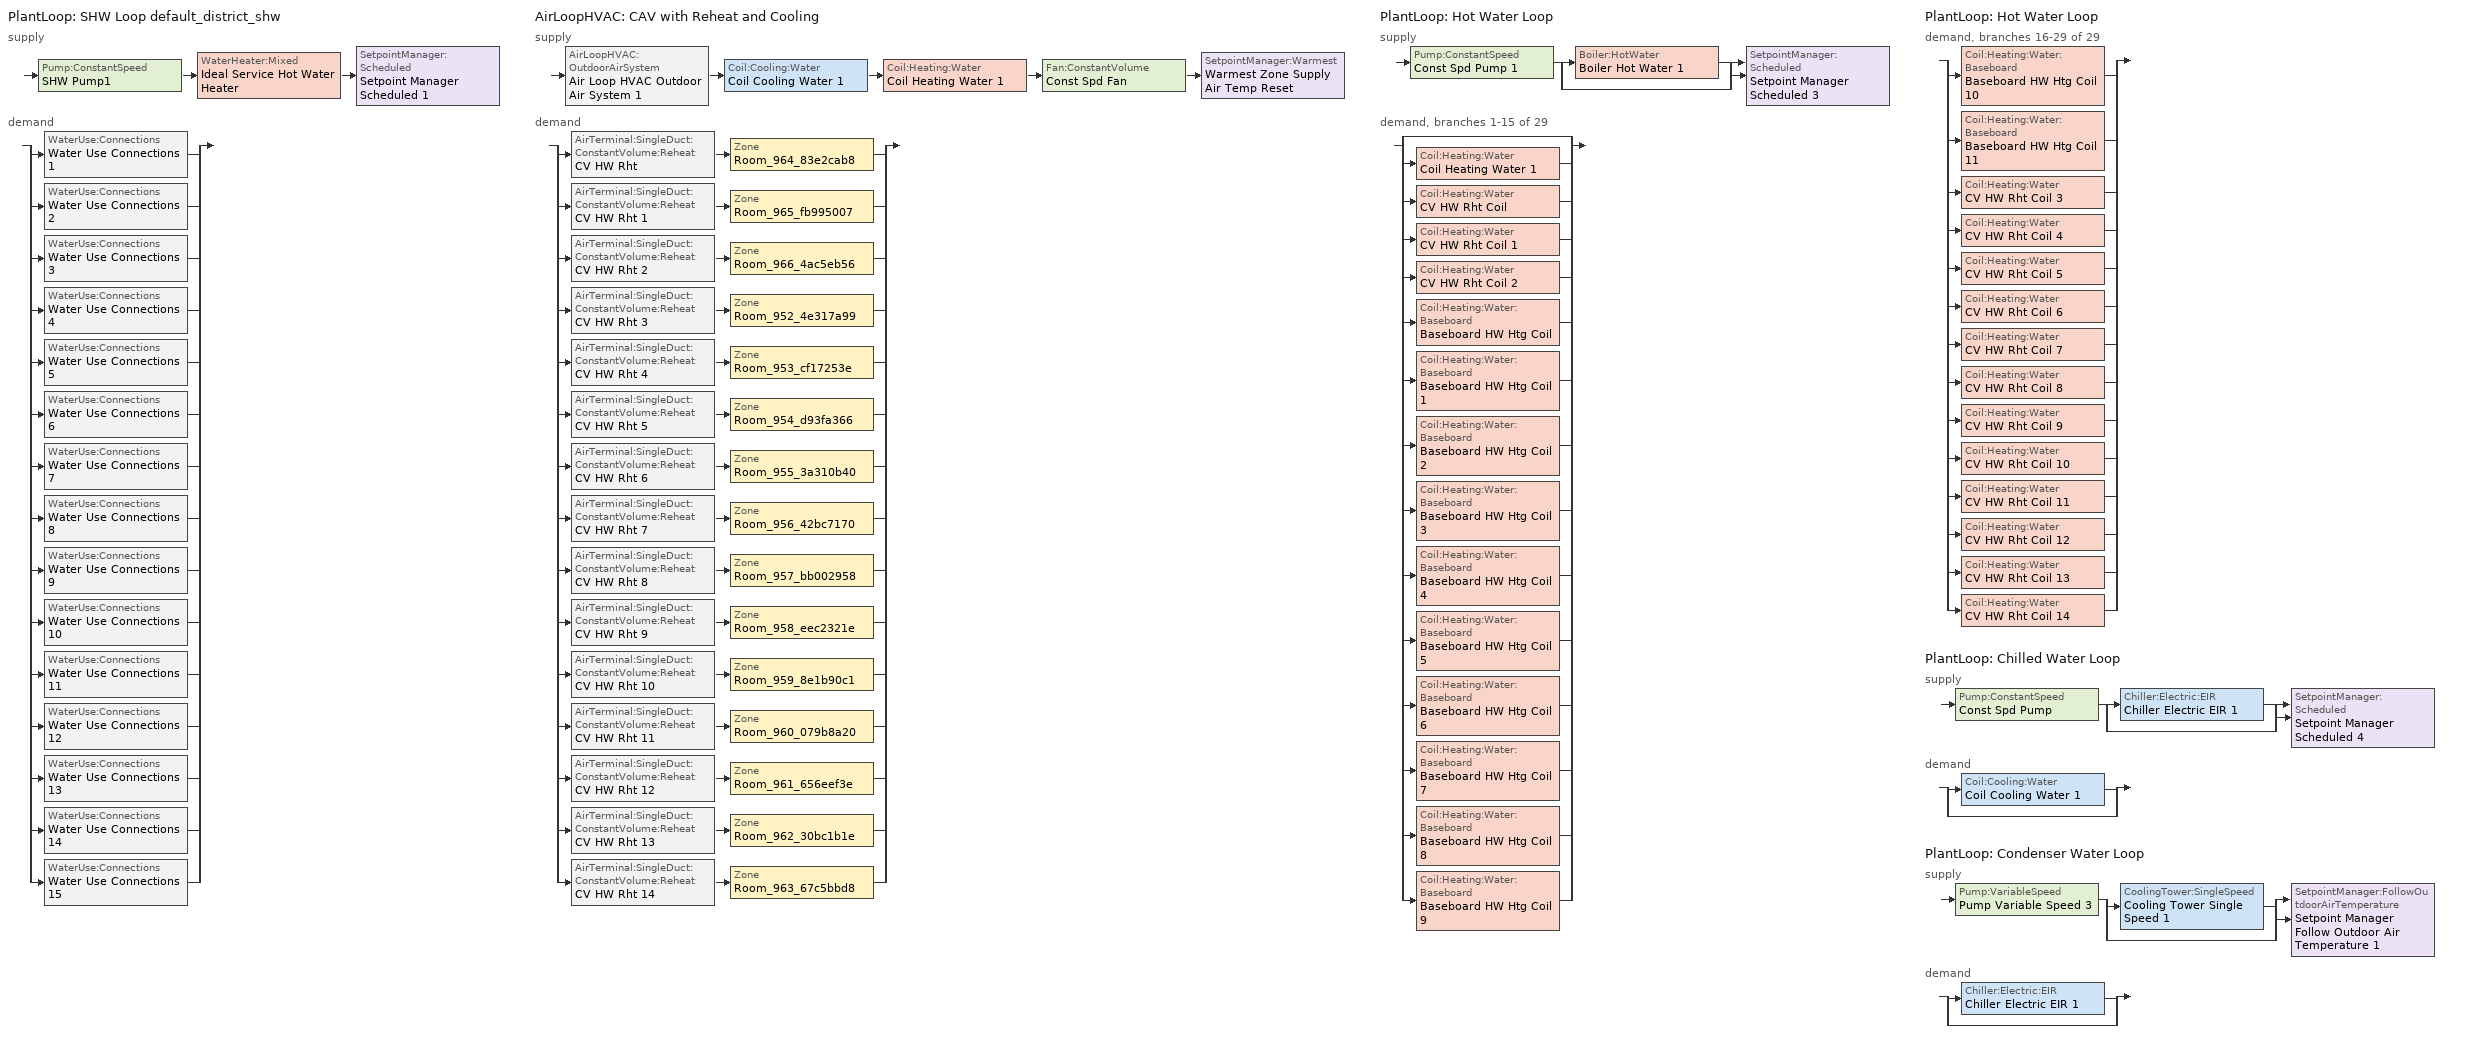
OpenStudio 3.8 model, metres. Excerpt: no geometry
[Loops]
PlantLoop 'SHW Loop default_district_shw'
 supply: Pump:ConstantSpeed 'SHW Pump1' > WaterHeater:Mixed 'Ideal Service Hot Water Heater' > SetpointManager:Scheduled 'Setpoint Manager Scheduled 1'
 demand: split
  | WaterUse:Connections 'Water Use Connections 1'
  | WaterUse:Connections 'Water Use Connections 2'
  | WaterUse:Connections 'Water Use Connections 3'
  | WaterUse:Connections 'Water Use Connections 4'
  | WaterUse:Connections 'Water Use Connections 5'
  | WaterUse:Connections 'Water Use Connections 6'
  | WaterUse:Connections 'Water Use Connections 7'
  | WaterUse:Connections 'Water Use Connections 8'
  | WaterUse:Connections 'Water Use Connections 9'
  | WaterUse:Connections 'Water Use Connections 10'
  | WaterUse:Connections 'Water Use Connections 11'
  | WaterUse:Connections 'Water Use Connections 12'
  | WaterUse:Connections 'Water Use Connections 13'
  | WaterUse:Connections 'Water Use Connections 14'
  | WaterUse:Connections 'Water Use Connections 15'
AirLoopHVAC 'CAV with Reheat and Cooling'
 supply: AirLoopHVAC:OutdoorAirSystem 'Air Loop HVAC Outdoor Air System 1' > Coil:Cooling:Water 'Coil Cooling Water 1' > Coil:Heating:Water 'Coil Heating Water 1' > Fan:ConstantVolume 'Const Spd Fan' > SetpointManager:Warmest 'Warmest Zone Supply Air Temp Reset'
 demand: split
  | AirTerminal:SingleDuct:ConstantVolume:Reheat 'CV HW Rht' > Zone 'Room_964_83e2cab8'
  | AirTerminal:SingleDuct:ConstantVolume:Reheat 'CV HW Rht 1' > Zone 'Room_965_fb995007'
  | AirTerminal:SingleDuct:ConstantVolume:Reheat 'CV HW Rht 2' > Zone 'Room_966_4ac5eb56'
  | AirTerminal:SingleDuct:ConstantVolume:Reheat 'CV HW Rht 3' > Zone 'Room_952_4e317a99'
  | AirTerminal:SingleDuct:ConstantVolume:Reheat 'CV HW Rht 4' > Zone 'Room_953_cf17253e'
  | AirTerminal:SingleDuct:ConstantVolume:Reheat 'CV HW Rht 5' > Zone 'Room_954_d93fa366'
  | AirTerminal:SingleDuct:ConstantVolume:Reheat 'CV HW Rht 6' > Zone 'Room_955_3a310b40'
  | AirTerminal:SingleDuct:ConstantVolume:Reheat 'CV HW Rht 7' > Zone 'Room_956_42bc7170'
  | AirTerminal:SingleDuct:ConstantVolume:Reheat 'CV HW Rht 8' > Zone 'Room_957_bb002958'
  | AirTerminal:SingleDuct:ConstantVolume:Reheat 'CV HW Rht 9' > Zone 'Room_958_eec2321e'
  | AirTerminal:SingleDuct:ConstantVolume:Reheat 'CV HW Rht 10' > Zone 'Room_959_8e1b90c1'
  | AirTerminal:SingleDuct:ConstantVolume:Reheat 'CV HW Rht 11' > Zone 'Room_960_079b8a20'
  | AirTerminal:SingleDuct:ConstantVolume:Reheat 'CV HW Rht 12' > Zone 'Room_961_656eef3e'
  | AirTerminal:SingleDuct:ConstantVolume:Reheat 'CV HW Rht 13' > Zone 'Room_962_30bc1b1e'
  | AirTerminal:SingleDuct:ConstantVolume:Reheat 'CV HW Rht 14' > Zone 'Room_963_67c5bbd8'
PlantLoop 'Hot Water Loop'
 supply: Pump:ConstantSpeed 'Const Spd Pump 1' > split
  | Boiler:HotWater 'Boiler Hot Water 1'
  | bypass
  join > SetpointManager:Scheduled 'Setpoint Manager Scheduled 3'
 demand, branches 1-15 of 29: split
  | bypass
  | Coil:Heating:Water 'Coil Heating Water 1'
  | Coil:Heating:Water 'CV HW Rht Coil'
  | Coil:Heating:Water 'CV HW Rht Coil 1'
  | Coil:Heating:Water 'CV HW Rht Coil 2'
  | Coil:Heating:Water:Baseboard 'Baseboard HW Htg Coil'
  | Coil:Heating:Water:Baseboard 'Baseboard HW Htg Coil 1'
  | Coil:Heating:Water:Baseboard 'Baseboard HW Htg Coil 2'
  | Coil:Heating:Water:Baseboard 'Baseboard HW Htg Coil 3'
  | Coil:Heating:Water:Baseboard 'Baseboard HW Htg Coil 4'
  | Coil:Heating:Water:Baseboard 'Baseboard HW Htg Coil 5'
  | Coil:Heating:Water:Baseboard 'Baseboard HW Htg Coil 6'
  | Coil:Heating:Water:Baseboard 'Baseboard HW Htg Coil 7'
  | Coil:Heating:Water:Baseboard 'Baseboard HW Htg Coil 8'
  | Coil:Heating:Water:Baseboard 'Baseboard HW Htg Coil 9'
PlantLoop 'Hot Water Loop'
 demand, branches 16-29 of 29: split
  | Coil:Heating:Water:Baseboard 'Baseboard HW Htg Coil 10'
  | Coil:Heating:Water:Baseboard 'Baseboard HW Htg Coil 11'
  | Coil:Heating:Water 'CV HW Rht Coil 3'
  | Coil:Heating:Water 'CV HW Rht Coil 4'
  | Coil:Heating:Water 'CV HW Rht Coil 5'
  | Coil:Heating:Water 'CV HW Rht Coil 6'
  | Coil:Heating:Water 'CV HW Rht Coil 7'
  | Coil:Heating:Water 'CV HW Rht Coil 8'
  | Coil:Heating:Water 'CV HW Rht Coil 9'
  | Coil:Heating:Water 'CV HW Rht Coil 10'
  | Coil:Heating:Water 'CV HW Rht Coil 11'
  | Coil:Heating:Water 'CV HW Rht Coil 12'
  | Coil:Heating:Water 'CV HW Rht Coil 13'
  | Coil:Heating:Water 'CV HW Rht Coil 14'
PlantLoop 'Chilled Water Loop'
 supply: Pump:ConstantSpeed 'Const Spd Pump' > split
  | Chiller:Electric:EIR 'Chiller Electric EIR 1'
  | bypass
  join > SetpointManager:Scheduled 'Setpoint Manager Scheduled 4'
 demand: split
  | Coil:Cooling:Water 'Coil Cooling Water 1'
  | bypass
PlantLoop 'Condenser Water Loop'
 supply: Pump:VariableSpeed 'Pump Variable Speed 3' > split
  | CoolingTower:SingleSpeed 'Cooling Tower Single Speed 1'
  | bypass
  join > SetpointManager:FollowOutdoorAirTemperature 'Setpoint Manager Follow Outdoor Air Temperature 1'
 demand: split
  | Chiller:Electric:EIR 'Chiller Electric EIR 1'
  | bypass
[Sizing:Zone] Zone Cooling Design Supply Air Temperature Input Method=SupplyAirTemperature; Zone Cooling Design Supply Air Temperature {C}=14; Zone Cooling Design Supply Air Temperature Difference {deltaC}=11.11; Zone Heating Design Supply Air Temperature Input Method=SupplyAirTemperature; Zone Heating Design Supply Air Temperature {C}=40; Zone Heating Design Supply Air Temperature Difference {deltaC}=11.11; Zone Cooling Design Supply Air Humidity Ratio {kg-H2O/kg-air}=0.0085; Zone Heating Design Supply Air Humidity Ratio {kg-H2O/kg-air}=0.008; Cooling Design Air Flow Method=DesignDay; Heating Design Air Flow Method=DesignDay; Account for Dedicated Outdoor Air System=No; Dedicated Outdoor Air System Control Strategy=NeutralSupplyAir; Dedicated Outdoor Air Low Setpoint Temperature for Design {C}=autosize; Dedicated Outdoor Air High Setpoint Temperature for Design {C}=autosize; Zone Load Sizing Method=Sensible Load Only No Latent Load; Zone Latent Cooling Design Supply Air Humidity Ratio Input Method=HumidityRatioDifference; Zone Cooling Design Supply Air Humidity Ratio Difference {kgWater/kgDryAir}=0.005; Zone Latent Heating Design Supply Air Humidity Ratio Input Method=HumidityRatioDifference; Zone Humidification Design Supply Air Humidity Ratio Difference {kgWater/kgDryAir}=0.005
Room_952_4e317a99; Room_953_cf17253e; Room_954_d93fa366; Room_955_3a310b40; Room_956_42bc7170; Room_957_bb002958; Room_958_eec2321e; Room_959_8e1b90c1; Room_960_079b8a20; Room_961_656eef3e; Room_962_30bc1b1e; Room_963_67c5bbd8; Room_964_83e2cab8; Room_965_fb995007; Room_966_4ac5eb56
[Zone equipment]
Room_952_4e317a99: HW Baseboard, Zone Exhaust Fan, CV HW Rht 3
Room_953_cf17253e: HW Baseboard 1, Zone Exhaust Fan 1, CV HW Rht 4
Room_954_d93fa366: HW Baseboard 2, Zone Exhaust Fan 2, CV HW Rht 5
Room_955_3a310b40: HW Baseboard 3, Zone Exhaust Fan 3, CV HW Rht 6
Room_956_42bc7170: HW Baseboard 4, Zone Exhaust Fan 4, CV HW Rht 7
Room_957_bb002958: HW Baseboard 5, Zone Exhaust Fan 5, CV HW Rht 8
Room_958_eec2321e: HW Baseboard 6, Zone Exhaust Fan 6, CV HW Rht 9
Room_959_8e1b90c1: HW Baseboard 7, Zone Exhaust Fan 7, CV HW Rht 10
Room_960_079b8a20: HW Baseboard 8, Zone Exhaust Fan 8, CV HW Rht 11
Room_961_656eef3e: HW Baseboard 9, Zone Exhaust Fan 9, CV HW Rht 12
Room_962_30bc1b1e: HW Baseboard 10, Zone Exhaust Fan 10, CV HW Rht 13
Room_963_67c5bbd8: HW Baseboard 11, Zone Exhaust Fan 11, CV HW Rht 14
Room_964_83e2cab8: CV HW Rht
Room_965_fb995007: CV HW Rht 1
Room_966_4ac5eb56: CV HW Rht 2
[WaterUse:Equipment:Definition] Target Temperature Schedule=60.0C Hot Water; Sensible Fraction Schedule=0.2 Hot Water Sensible Fraction; Latent Fraction Schedule=0.05 Hot Water Latent Fraction
Name | Peak Flow Rate {m3/s}
MediumOffice Building_Service Hot Water..Room_952_4e317a99; MediumOffice Building_Service Hot Water..Room_953_cf17253e; MediumOffice Building_Service Hot Water..Room_954_d93fa366; MediumOffice Building_Service Hot Water..Room_958_eec2321e; MediumOffice Building_Service Hot Water..Room_959_8e1b90c1; MediumOffice Building_Service Hot Water..Room_960_079b8a20 | 2.66722e-07
MediumOffice Building_Service Hot Water..Room_955_3a310b40; MediumOffice Building_Service Hot Water..Room_956_42bc7170; MediumOffice Building_Service Hot Water..Room_957_bb002958; MediumOffice Building_Service Hot Water..Room_961_656eef3e; MediumOffice Building_Service Hot Water..Room_962_30bc1b1e; MediumOffice Building_Service Hot Water..Room_963_67c5bbd8 | 7.54894e-07
MediumOffice Building_Service Hot Water..Room_964_83e2cab8; MediumOffice Building_Service Hot Water..Room_965_fb995007; MediumOffice Building_Service Hot Water..Room_966_4ac5eb56 | 1.68701e-06
[WaterUse:Connections] Hot Water Supply Temperature Schedule=60.0C Hot Water; Drain Water Heat Exchanger Type=None; Drain Water Heat Exchanger Destination=Plant
Name | Water Use Equipment Name 1
Water Use Connections 1 | MediumOffice Building_Service Hot Water..Room_952_4e317a99
Water Use Connections 2 | MediumOffice Building_Service Hot Water..Room_953_cf17253e
Water Use Connections 3 | MediumOffice Building_Service Hot Water..Room_954_d93fa366
Water Use Connections 4 | MediumOffice Building_Service Hot Water..Room_955_3a310b40
Water Use Connections 5 | MediumOffice Building_Service Hot Water..Room_956_42bc7170
Water Use Connections 6 | MediumOffice Building_Service Hot Water..Room_957_bb002958
Water Use Connections 7 | MediumOffice Building_Service Hot Water..Room_958_eec2321e
Water Use Connections 8 | MediumOffice Building_Service Hot Water..Room_959_8e1b90c1
Water Use Connections 9 | MediumOffice Building_Service Hot Water..Room_960_079b8a20
Water Use Connections 10 | MediumOffice Building_Service Hot Water..Room_961_656eef3e
Water Use Connections 11 | MediumOffice Building_Service Hot Water..Room_962_30bc1b1e
Water Use Connections 12 | MediumOffice Building_Service Hot Water..Room_963_67c5bbd8
Water Use Connections 13 | MediumOffice Building_Service Hot Water..Room_964_83e2cab8
Water Use Connections 14 | MediumOffice Building_Service Hot Water..Room_965_fb995007
Water Use Connections 15 | MediumOffice Building_Service Hot Water..Room_966_4ac5eb56
[PlantLoop] Glycol Concentration=0; Plant Loop Volume {m3}=Autocalculate; Load Distribution Scheme=Optimal
SHW Loop default_district_shw: Maximum Loop Temperature {C}=60; Minimum Loop Temperature {C}=10
Hot Water Loop: Fluid Type=Water
Chilled Water Loop; Condenser Water Loop: 
[Sizing:Plant] Sizing Option=NonCoincident; Zone Timesteps in Averaging Window=1; Coincident Sizing Factor Mode=None
Name | Loop Type | Design Loop Exit Temperature {C} | Loop Design Temperature Difference {deltaC}
SHW Loop default_district_shw | Heating | 60 | 5
Hot Water Loop | Heating | 82 | 11
Chilled Water Loop | Cooling | 7.22 | 6.67
Condenser Water Loop | Condenser | 29.4 | 5.6
[SetpointManager:Scheduled] Control Variable=Temperature
Name | Schedule
Setpoint Manager Scheduled 1 | 60C Hot Water
Setpoint Manager Scheduled 3 | Hot_Water_Temperature
Setpoint Manager Scheduled 4 | Chilled_Water_Temperature
[Pump:ConstantSpeed] Rated Flow Rate {m3/s}=autosize; Rated Power Consumption {W}=autosize; Motor Efficiency=0.9; Fraction of Motor Inefficiencies to Fluid Stream=0; Pump Control Type=Intermittent; Design Power Sizing Method=PowerPerFlowPerPressure; Design Electric Power per Unit Flow Rate {W/(m3/s)}=348701.1; Design Shaft Power per Unit Flow Rate per Unit Head {W-s/m3-Pa}=1.28205
Name | Rated Pump Head {Pa}
SHW Pump1 | 29891
Const Spd Pump; Const Spd Pump 1 | 179352
[WaterHeater:Mixed]
Ideal Service Hot Water Heater: Tank Volume {m3}=0; Setpoint Temperature Schedule=Schedule Ruleset 2; Deadband Temperature Difference {deltaC}=2; Maximum Temperature Limit {C}=82.22; Heater Control Type=Modulate; Heater Maximum Capacity {W}=1000000; Heater Fuel Type=DistrictHeatingWater; Heater Thermal Efficiency=1; Off Cycle Parasitic Fuel Consumption Rate {W}=20; Off Cycle Parasitic Fuel Type=DistrictHeatingWater; Off Cycle Parasitic Heat Fraction to Tank=0.8; On Cycle Parasitic Fuel Type=DistrictHeatingWater; Ambient Temperature Indicator=Schedule; Ambient Temperature Schedule=22C Ambient Condition; Off Cycle Loss Coefficient to Ambient Temperature {W/K}=0; On Cycle Loss Coefficient to Ambient Temperature {W/K}=0; Use Side Effectiveness=1; Source Side Effectiveness=1; Use Side Design Flow Rate {m3/s}=autosize; Source Side Design Flow Rate {m3/s}=autosize; Indirect Water Heating Recovery Time {hr}=1.5; Source Side Flow Control Mode=IndirectHeatPrimarySetpoint
[WaterHeater:Sizing]
Ideal Service Hot Water Heater: Design Mode=PeakDraw; Time Storage Can Meet Peak Draw {hr}=0.538503; Time for Tank Recovery {hr}=0; Nominal Tank Volume for Autosizing Plant Connections {m3}=1
[AirLoopHVAC]
CAV with Reheat and Cooling: Availability Schedule=Always On Discrete; Design Supply Air Flow Rate {m3/s}=autosize; Design Return Air Flow Fraction of Supply Air Flow=1
[Sizing:System]
CAV with Reheat and Cooling: Central Heating Maximum System Air Flow Ratio=0.3; Preheat Design Temperature {C}=7; Preheat Design Humidity Ratio {kg-H2O/kg-Air}=0.008; Precool Design Temperature {C}=12.8; Precool Design Humidity Ratio {kg-H2O/kg-Air}=0.008; Central Cooling Design Supply Air Temperature {C}=12.8; Central Heating Design Supply Air Temperature {C}=12.8; 100% Outdoor Air in Cooling=Yes; 100% Outdoor Air in Heating=Yes; Central Cooling Design Supply Air Humidity Ratio {kg-H2O/kg-Air}=0.0085; Zone Maximum Outdoor Air Fraction=1; Cooling Supply Air Flow Rate Per Floor Area {m3/s-m2}=0.00996765; Cooling Fraction of Autosized Cooling Supply Air Flow Rate=1; Cooling Supply Air Flow Rate Per Unit Cooling Capacity {m3/s-W}=3.94755e-05; Heating Supply Air Flow Rate Per Floor Area {m3/s-m2}=0.00996765; Heating Fraction of Autosized Heating Supply Air Flow Rate=1; Heating Fraction of Autosized Cooling Supply Air Flow Rate=1; Heating Supply Air Flow Rate Per Unit Heating Capacity {m3/s-W}=3.15882e-05; Cooling Design Capacity Method=CoolingDesignCapacity; Cooling Design Capacity {W}=autosize; Cooling Design Capacity Per Floor Area {W/m2}=234.7; Fraction of Autosized Cooling Design Capacity=1; Heating Design Capacity Method=HeatingDesignCapacity; Heating Design Capacity {W}=autosize; Heating Design Capacity Per Floor Area {W/m2}=157; Fraction of Autosized Heating Design Capacity=1; Central Cooling Capacity Control Method=OnOff; Occupant Diversity=autosize
[Coil:Heating:Water]
Name | Availability Schedule
Coil Heating Water 1 | Always On Discrete
CV HW Rht Coil; CV HW Rht Coil 1; CV HW Rht Coil 2; CV HW Rht Coil 3; CV HW Rht Coil 4; CV HW Rht Coil 5; CV HW Rht Coil 6; CV HW Rht Coil 7; CV HW Rht Coil 8; CV HW Rht Coil 9; CV HW Rht Coil 10; CV HW Rht Coil 11; CV HW Rht Coil 12; CV HW Rht Coil 13; CV HW Rht Coil 14 | Always On Discrete hvac_library
[Coil:Cooling:Water]
Coil Cooling Water 1: Availability Schedule=Always On Discrete
[Controller:OutdoorAir]
Controller Outdoor Air 1: Minimum Outdoor Air Flow Rate {m3/s}=0; Maximum Outdoor Air Flow Rate {m3/s}=Autosize; Economizer Control Type=NoEconomizer; Economizer Control Action Type=ModulateFlow; Economizer Maximum Limit Dry-Bulb Temperature {C}=28; Economizer Maximum Limit Enthalpy {J/kg}=64000; Economizer Minimum Limit Dry-Bulb Temperature {C}=-100; Lockout Type=NoLockout; Minimum Limit Type=FixedMinimum; Controller Mechanical Ventilation=Controller Mechanical Ventilation 1; High Humidity Control=No; Heat Recovery Bypass Control Type=BypassWhenWithinEconomizerLimits; Economizer Operation Staging=InterlockedWithMechanicalCooling
[Controller:MechanicalVentilation]
Controller Mechanical Ventilation 1: Availability Schedule=Always On Discrete
[AirLoopHVAC:OutdoorAirSystem]
Air Loop HVAC Outdoor Air System 1: Controller=Controller Outdoor Air 1
[Boiler:HotWater]
Boiler Hot Water 1: Efficiency Curve Temperature Evaluation Variable=LeavingBoiler; Normalized Boiler Efficiency Curve=Boiler Efficiency; Water Outlet Upper Temperature Limit {C}=82; Boiler Flow Mode=ConstantFlow; On Cycle Parasitic Electric Load {W}=0; Off Cycle Parasitic Fuel Load {W}=0; Sizing Factor=1
[Controller:WaterCoil]
Name | Water Coil | Action
Controller Water Coil 1 | Coil Heating Water 1 | Normal
Controller Water Coil 2 | Coil Cooling Water 1 | Reverse
[Chiller:Electric:EIR]
Chiller Electric EIR 1: Reference Capacity {W}=Autosize; Reference COP {W/W}=5.5; Reference Leaving Chilled Water Temperature {C}=6.5; Reference Chilled Water Flow Rate {m3/s}=Autosize; Cooling Capacity Function of Temperature Curve=Curve Biquadratic 1; Electric Input to Cooling Output Ratio Function of Temperature Curve=Curve Biquadratic 2; Electric Input to Cooling Output Ratio Function of Part Load Ratio Curve=Curve Quadratic 1; Condenser Type=WaterCooled; Design Heat Recovery Water Flow Rate {m3/s}=Autosize; Sizing Factor=1; Basin Heater Capacity {W/K}=0; Basin Heater Setpoint Temperature {C}=10; Condenser Heat Recovery Relative Capacity Fraction=1
[CoolingTower:SingleSpeed]
Cooling Tower Single Speed 1: Design Water Flow Rate {m3/s}=autosize; Design Air Flow Rate {m3/s}=autosize; Fan Power at Design Air Flow Rate {W}=autosize; U-Factor Times Area Value at Design Air Flow Rate {W/K}=autosize; Air Flow Rate in Free Convection Regime {m3/s}=autosize; U-Factor Times Area Value at Free Convection Air Flow Rate {W/K}=autosize; Performance Input Method=UFactorTimesAreaAndDesignWaterFlowRate; Free Convection Capacity {W}=0; Basin Heater Capacity {W/K}=0; Basin Heater Setpoint Temperature {C}=2; Evaporation Loss Mode=LossFactor; Evaporation Loss Factor {percent/K}=0.2; Drift Loss Percent {percent}=0.008; Blowdown Calculation Mode=ConcentrationRatio; Blowdown Concentration Ratio=3; Capacity Control=FanCycling; Number of Cells=1; Cell Control=MinimalCell; Cell Minimum  Water Flow Rate Fraction=0.33; Cell Maximum Water Flow Rate Fraction=2.5; Sizing Factor=1; Free Convection Air Flow Rate Sizing Factor=0.1; Free Convection U-Factor Times Area Value Sizing Factor=0.1; Heat Rejection Capacity and Nominal Capacity Sizing Ratio=1.25; Free Convection Nominal Capacity Sizing Factor=0.1; Design Inlet Air Dry-Bulb Temperature {C}=35; Design Inlet Air Wet-Bulb Temperature {C}=25.6; Design Approach Temperature {deltaC}=autosize; Design Range Temperature {deltaC}=autosize
[Pump:VariableSpeed]
Pump Variable Speed 3: Pump Control Type=Intermittent; Skin Loss Radiative Fraction=0.5; Design Power Sizing Method=PowerPerFlowPerPressure; Design Electric Power per Unit Flow Rate {W/(m3/s)}=348701.1; Design Shaft Power per Unit Flow Rate per Unit Head {W-s/m3-Pa}=1.28205; Design Minimum Flow Rate Fraction=0
[SetpointManager:FollowOutdoorAirTemperature]
Setpoint Manager Follow Outdoor Air Temperature 1: Control Variable=Temperature; Reference Temperature Type=OutdoorAirWetBulb; Offset Temperature Difference {deltaC}=1.5; Maximum Setpoint Temperature {C}=80; Minimum Setpoint Temperature {C}=6
[AirTerminal:SingleDuct:ConstantVolume:Reheat] Availability Schedule=Always On Discrete hvac_library; Maximum Air Flow Rate {m3/s}=autosize; Maximum Hot Water or Steam Flow Rate {m3/s}=autosize; Minimum Hot Water or Steam Flow Rate {m3/s}=0; Convergence Tolerance=0.001; Maximum Reheat Air Temperature {C}=35
Name | Reheat Coil
CV HW Rht | CV HW Rht Coil
CV HW Rht 1 | CV HW Rht Coil 1
CV HW Rht 2 | CV HW Rht Coil 2
CV HW Rht 3 | CV HW Rht Coil 3
CV HW Rht 4 | CV HW Rht Coil 4
CV HW Rht 5 | CV HW Rht Coil 5
CV HW Rht 6 | CV HW Rht Coil 6
CV HW Rht 7 | CV HW Rht Coil 7
CV HW Rht 8 | CV HW Rht Coil 8
CV HW Rht 9 | CV HW Rht Coil 9
CV HW Rht 10 | CV HW Rht Coil 10
CV HW Rht 11 | CV HW Rht Coil 11
CV HW Rht 12 | CV HW Rht Coil 12
CV HW Rht 13 | CV HW Rht Coil 13
CV HW Rht 14 | CV HW Rht Coil 14
[Fan:ConstantVolume]
Const Spd Fan: Availability Schedule=Always On Discrete hvac_library; Maximum Flow Rate {m3/s}=AutoSize
[ZoneHVAC:Baseboard:Convective:Water] Availability Schedule=Always On Discrete hvac_library
Name | Heating Coil
HW Baseboard | Baseboard HW Htg Coil
HW Baseboard 1 | Baseboard HW Htg Coil 1
HW Baseboard 2 | Baseboard HW Htg Coil 2
HW Baseboard 3 | Baseboard HW Htg Coil 3
HW Baseboard 4 | Baseboard HW Htg Coil 4
HW Baseboard 5 | Baseboard HW Htg Coil 5
HW Baseboard 6 | Baseboard HW Htg Coil 6
HW Baseboard 7 | Baseboard HW Htg Coil 7
HW Baseboard 8 | Baseboard HW Htg Coil 8
HW Baseboard 9 | Baseboard HW Htg Coil 9
HW Baseboard 10 | Baseboard HW Htg Coil 10
HW Baseboard 11 | Baseboard HW Htg Coil 11
[Coil:Heating:Water:Baseboard] Heating Design Capacity Method=HeatingDesignCapacity; Heating Design Capacity {W}=Autosize; Heating Design Capacity Per Floor Area {W/m2}=0; Fraction of Autosized Heating Design Capacity=0.8; U-Factor Times Area Value {W/K}=autosize; Maximum Water Flow Rate {m3/s}=autosize; Convergence Tolerance=0.001
Baseboard HW Htg Coil; Baseboard HW Htg Coil 1; Baseboard HW Htg Coil 2; Baseboard HW Htg Coil 3; Baseboard HW Htg Coil 4; Baseboard HW Htg Coil 5; Baseboard HW Htg Coil 6; Baseboard HW Htg Coil 7; Baseboard HW Htg Coil 8; Baseboard HW Htg Coil 9; Baseboard HW Htg Coil 10; Baseboard HW Htg Coil 11
[Fan:ZoneExhaust] Fan Total Efficiency=0.6; Pressure Rise {Pa}=0; System Availability Manager Coupling Mode=Decoupled
Zone Exhaust Fan; Zone Exhaust Fan 1; Zone Exhaust Fan 2; Zone Exhaust Fan 3; Zone Exhaust Fan 4; Zone Exhaust Fan 5; Zone Exhaust Fan 6; Zone Exhaust Fan 7; Zone Exhaust Fan 8; Zone Exhaust Fan 9; Zone Exhaust Fan 10; Zone Exhaust Fan 11
[SetpointManager:Warmest]
Warmest Zone Supply Air Temp Reset: Control Variable=Temperature; Minimum Setpoint Temperature {C}=15; Maximum Setpoint Temperature {C}=26; Strategy=MaximumTemperature
[Schedule:Ruleset]
Name | Default Day Schedule | Summer Design Day Schedule | Winter Design Day Schedule
60.0C Hot Water | Schedule Day 15
0.2 Hot Water Sensible Fraction | Schedule Day 16
0.05 Hot Water Latent Fraction | Schedule Day 17
60C Hot Water | Schedule Day 18
Schedule Ruleset 2 | Schedule Day 20
22C Ambient Condition | Schedule Day 21
Hot_Water_Temperature | Hot_Water_Temperature_Default | Hot_Water_Temperature_Summer_Design_Day | Hot_Water_Temperature_Winter_Design_Day
Chilled_Water_Temperature | Chilled_Water_Temperature_Default | Chilled_Water_Temperature_Summer_Design_Day | Chilled_Water_Temperature_Winter_Design_Day
[Schedule:Day]
Schedule Day 15; Schedule Day 18; Schedule Day 20: No, 24, 0, 60
Schedule Day 16: No, 24, 0, 0.2
Schedule Day 17: No, 24, 0, 0.05
Schedule Day 21: No, 24, 0, 22
Hot_Water_Temperature_Default; Hot_Water_Temperature_Summer_Design_Day; Hot_Water_Temperature_Winter_Design_Day: 24, 0, 67
Chilled_Water_Temperature_Default; Chilled_Water_Temperature_Summer_Design_Day; Chilled_Water_Temperature_Winter_Design_Day: 24, 0, 6.7
[Schedule:Constant] Value=1
Always On Discrete; Always On Discrete hvac_library
[Curve:Biquadratic]
Name | Coefficient1 Constant | Coefficient2 x | Coefficient3 x**2 | Coefficient4 y | Coefficient5 y**2 | Coefficient6 x*y | Minimum Value of x | Maximum Value of x | Minimum Value of y | Maximum Value of y | Input Unit Type for X | Input Unit Type for Y | Output Unit Type
Boiler Efficiency | 1 | 0 | 0 | 0 | 0 | 0 | 0 | 1 | 0 | 1 | Dimensionless | Dimensionless | Dimensionless
Curve Biquadratic 1 | 0.258 | 0.0389 | -0.000217 | 0.0469 | -0.000943 | -0.000343 | 5 | 10 | 24 | 35
Curve Biquadratic 2 | 0.934 | -0.0582 | 0.0045 | 0.00243 | 0.000486 | -0.00122 | 5 | 10 | 24 | 35
[Curve:Quadratic]
Curve Quadratic 1: Coefficient1 Constant=0.222903; Coefficient2 x=0.313387; Coefficient3 x**2=0.46371; Minimum Value of x=0; Maximum Value of x=1
